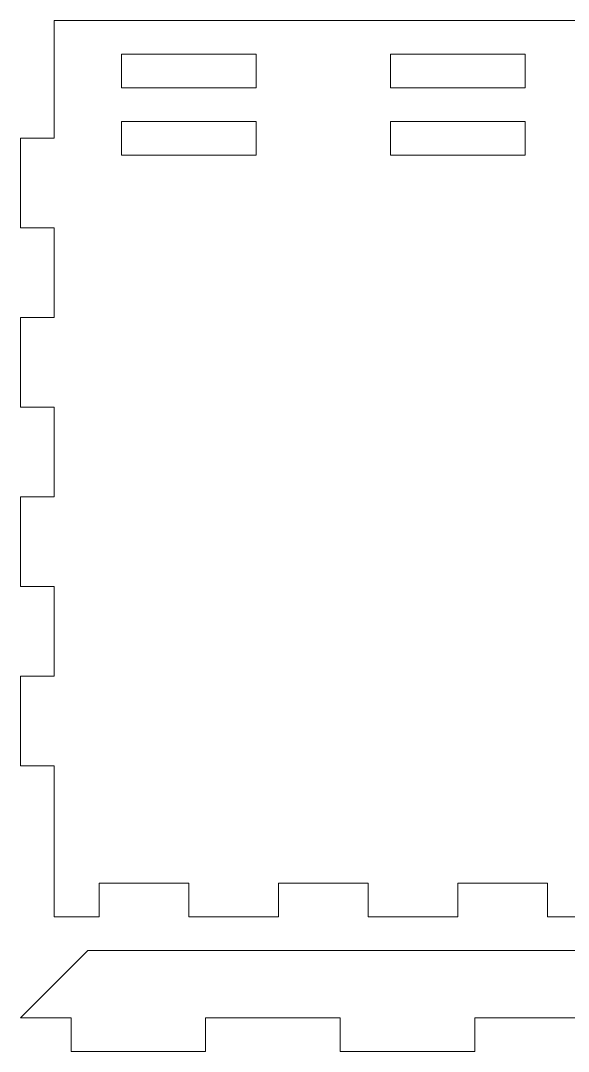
# Model space of a CAD drawing. Extents: x 0 to 393, y 0 to 389.
# Drawn here: x 0 to 48.9, y 166 to 258 of the extents above; entities that cross this region are included whole.
import ezdxf

# ---------------------------------------------------------------- set-up
doc = ezdxf.new("R2010")
doc.units = 0
doc.layers.get('0').update_dxf_attribs({"lineweight": 0})

msp = doc.modelspace()

# ---------------------------------------------------------------- linework, layer by layer
for p, q in [((147, 258), (3, 258)), ((3, 258), (3, 247.5)), ((9, 252), (9, 255)), ((9, 255), (21, 255)), ((21, 255), (21, 252)), ((33, 252), (33, 255)), ((33, 255), (45, 255)), ((45, 255), (45, 252)), ((21, 252), (9, 252)), ((45, 252), (33, 252)), ((9, 246), (9, 249)), ((9, 249), (21, 249)), ((21, 249), (21, 246)), ((33, 246), (33, 249)), ((33, 249), (45, 249)), ((45, 249), (45, 246)), ((3, 247.5), (0, 247.5)), ((0, 247.5), (0, 239.5)), ((21, 246), (9, 246)), ((45, 246), (33, 246)), ((0, 239.5), (3, 239.5)), ((3, 239.5), (3, 231.5)), ((3, 231.5), (0, 231.5)), ((0, 231.5), (0, 223.5)), ((0, 223.5), (3, 223.5)), ((3, 223.5), (3, 215.5)), ((3, 215.5), (0, 215.5)), ((0, 215.5), (0, 207.5)), ((0, 207.5), (3, 207.5)), ((3, 207.5), (3, 199.5)), ((3, 199.5), (0, 199.5)), ((0, 199.5), (0, 191.5)), ((0, 191.5), (3, 191.5)), ((3, 191.5), (3, 181)), ((3, 181), (3, 178)), ((7, 178), (7, 181)), ((7, 181), (15, 181)), ((15, 181), (15, 178)), ((23, 178), (23, 181)), ((23, 181), (31, 181)), ((31, 181), (31, 178)), ((39, 178), (39, 181)), ((39, 181), (47, 181)), ((47, 181), (47, 178)), ((3, 178), (7, 178)), ((15, 178), (23, 178)), ((31, 178), (39, 178)), ((47, 178), (55, 178)), ((6, 175), (0, 169)), ((183, 175), (6, 175)), ((0, 169), (4.5, 169)), ((4.5, 169), (4.5, 166)), ((16.5, 166), (16.5, 169)), ((16.5, 169), (28.5, 169)), ((28.5, 169), (28.5, 166)), ((40.5, 166), (40.5, 169)), ((40.5, 169), (52.5, 169)), ((4.5, 166), (16.5, 166)), ((28.5, 166), (40.5, 166))]:
    msp.add_line(p, q)

doc.saveas('drawing.dxf')
